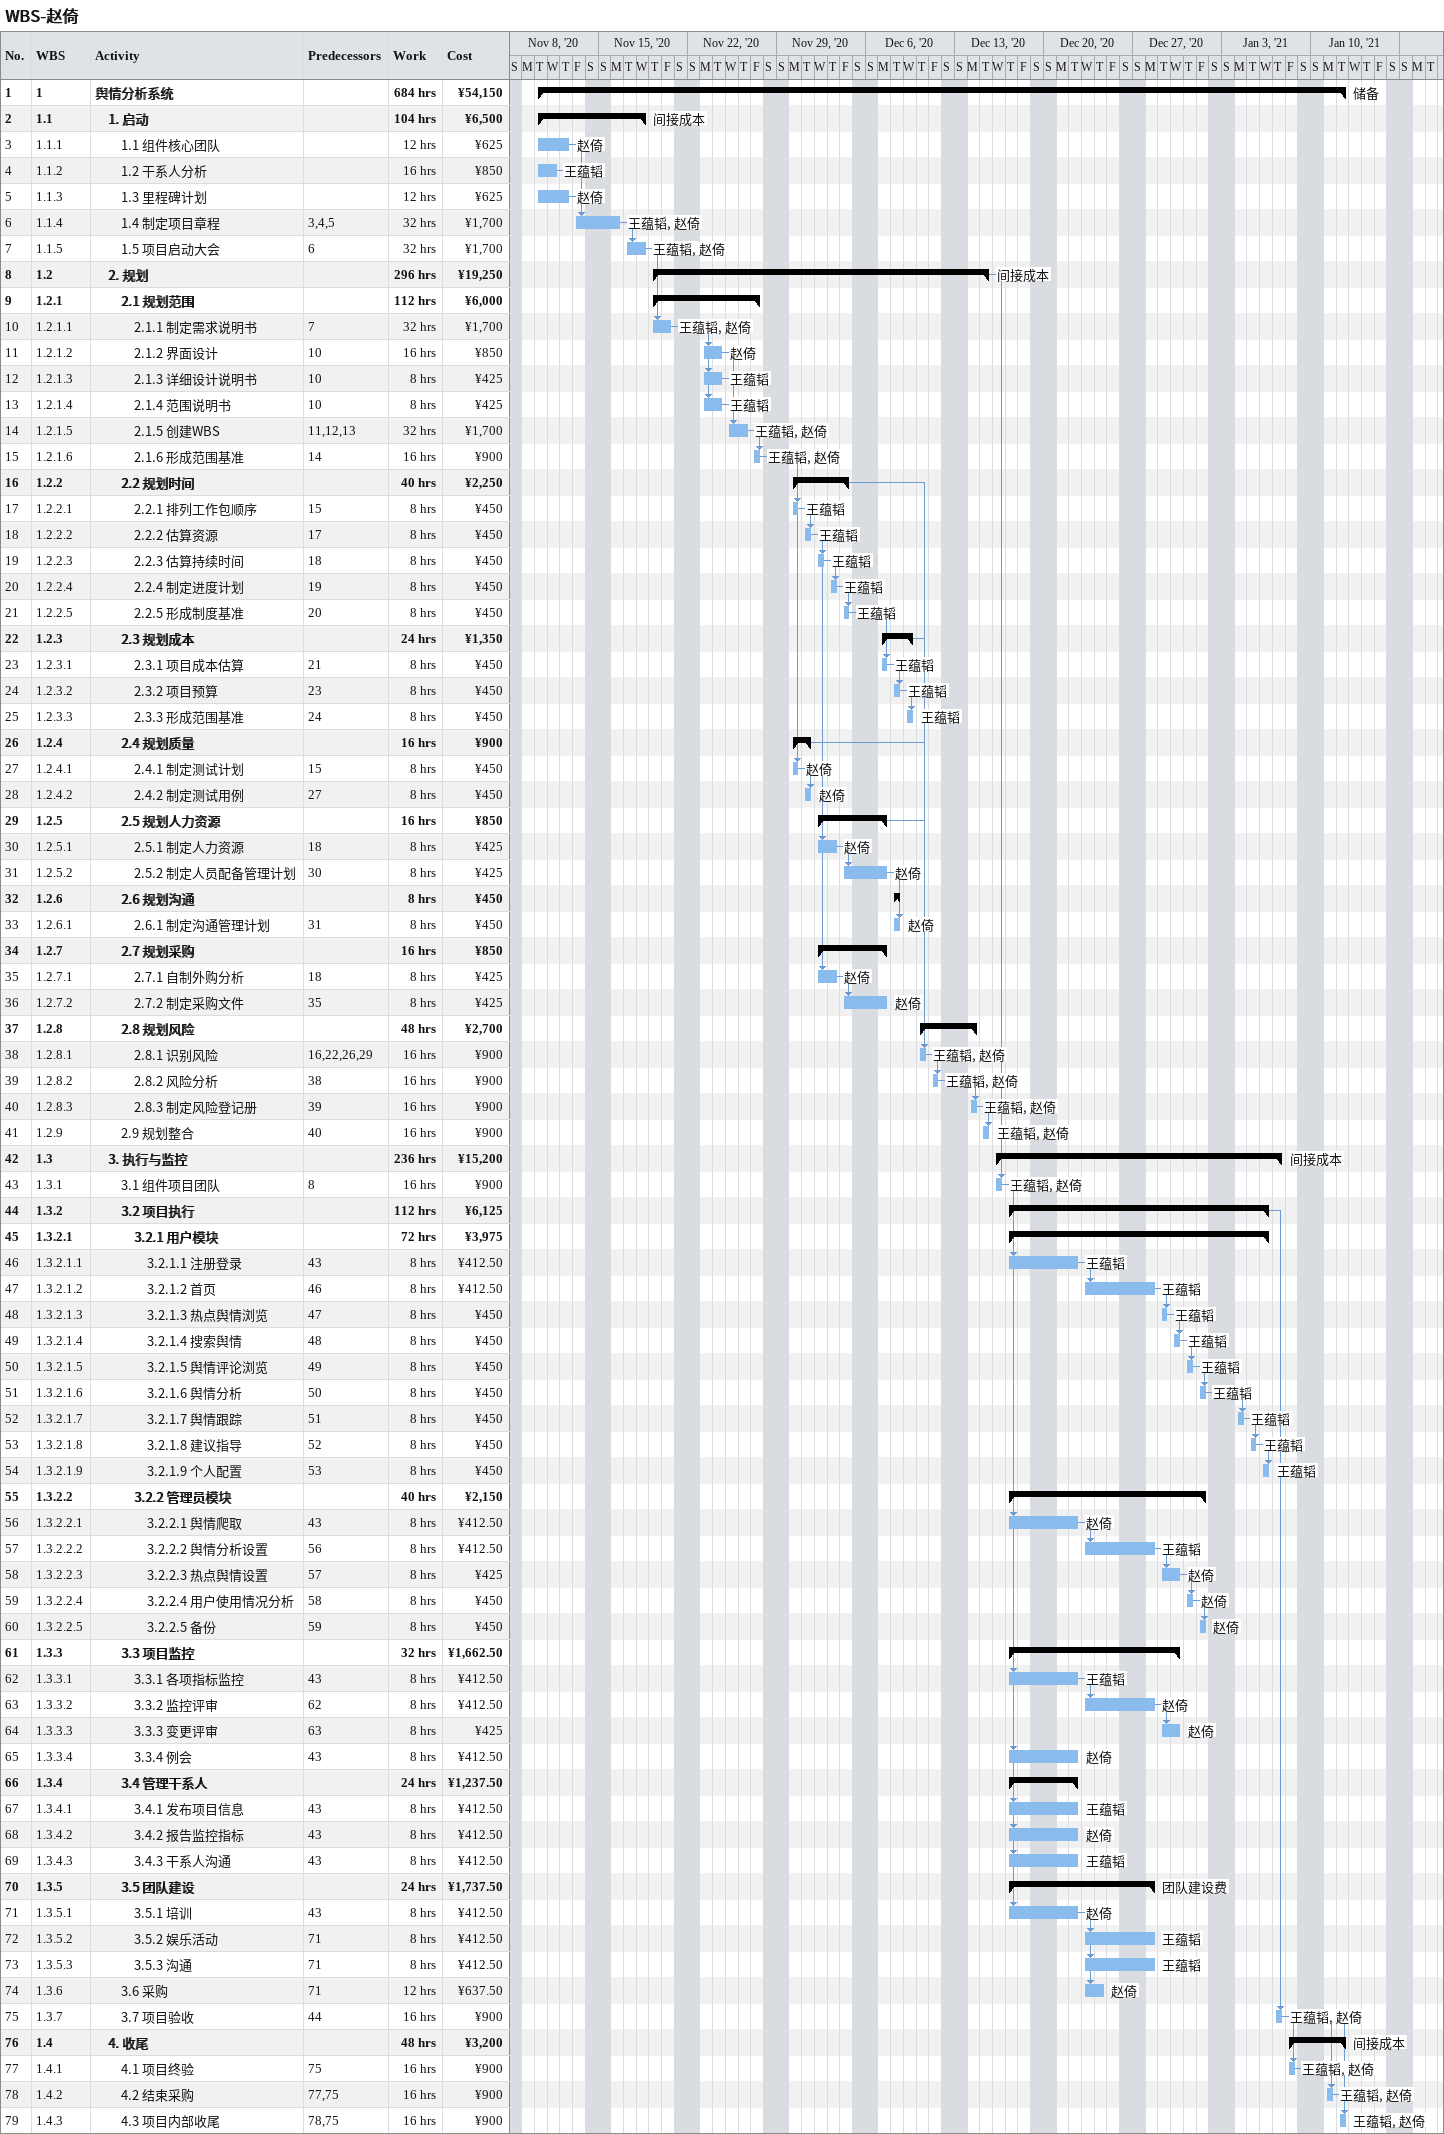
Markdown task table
WBS-赵倚

| ID | WBS | Task | Start | Finish | Predecessors | Resources | Work (h) | Cost (¥) |
|---|---|---|---|---|---|---|---|---|
| 1 | 1 | **舆情分析系统** | 2020-11-10 | 2021-01-12 |  | 储备 | 684 | 54150 |
| 2 | 1.1 | **1. 启动** | 2020-11-10 | 2020-11-18 |  | 间接成本 | 104 | 6500 |
| 3 | 1.1.1 | 1.1 组件核心团队 | 2020-11-10 | 2020-11-12 |  | 赵倚 | 12 | 625 |
| 4 | 1.1.2 | 1.2 干系人分析 | 2020-11-10 | 2020-11-11 |  | 王蕴韬 | 16 | 850 |
| 5 | 1.1.3 | 1.3 里程碑计划 | 2020-11-10 | 2020-11-12 |  | 赵倚 | 12 | 625 |
| 6 | 1.1.4 | 1.4 制定项目章程 | 2020-11-13 | 2020-11-16 | 3, 4, 5 | 王蕴韬, 赵倚 | 32 | 1700 |
| 7 | 1.1.5 | 1.5 项目启动大会 | 2020-11-17 | 2020-11-18 | 6 | 王蕴韬, 赵倚 | 32 | 1700 |
| 8 | 1.2 | **2. 规划** | 2020-11-19 | 2020-12-15 |  | 间接成本 | 296 | 19250 |
| 9 | 1.2.1 | **2.1 规划范围** | 2020-11-19 | 2020-11-27 |  |  | 112 | 6000 |
| 10 | 1.2.1.1 | 2.1.1 制定需求说明书 | 2020-11-19 | 2020-11-20 | 7 | 王蕴韬, 赵倚 | 32 | 1700 |
| 11 | 1.2.1.2 | 2.1.2 界面设计 | 2020-11-23 | 2020-11-24 | 10 | 赵倚 | 16 | 850 |
| 12 | 1.2.1.3 | 2.1.3 详细设计说明书 | 2020-11-23 | 2020-11-24 | 10 | 王蕴韬 | 8 | 425 |
| 13 | 1.2.1.4 | 2.1.4 范围说明书 | 2020-11-23 | 2020-11-24 | 10 | 王蕴韬 | 8 | 425 |
| 14 | 1.2.1.5 | 2.1.5 创建WBS | 2020-11-25 | 2020-11-26 | 11, 12, 13 | 王蕴韬, 赵倚 | 32 | 1700 |
| 15 | 1.2.1.6 | 2.1.6 形成范围基准 | 2020-11-27 | 2020-11-27 | 14 | 王蕴韬, 赵倚 | 16 | 900 |
| 16 | 1.2.2 | **2.2 规划时间** | 2020-11-30 | 2020-12-04 |  |  | 40 | 2250 |
| 17 | 1.2.2.1 | 2.2.1 排列工作包顺序 | 2020-11-30 | 2020-11-30 | 15 | 王蕴韬 | 8 | 450 |
| 18 | 1.2.2.2 | 2.2.2 估算资源 | 2020-12-01 | 2020-12-01 | 17 | 王蕴韬 | 8 | 450 |
| 19 | 1.2.2.3 | 2.2.3 估算持续时间 | 2020-12-02 | 2020-12-02 | 18 | 王蕴韬 | 8 | 450 |
| 20 | 1.2.2.4 | 2.2.4 制定进度计划 | 2020-12-03 | 2020-12-03 | 19 | 王蕴韬 | 8 | 450 |
| 21 | 1.2.2.5 | 2.2.5 形成制度基准 | 2020-12-04 | 2020-12-04 | 20 | 王蕴韬 | 8 | 450 |
| 22 | 1.2.3 | **2.3 规划成本** | 2020-12-07 | 2020-12-09 |  |  | 24 | 1350 |
| 23 | 1.2.3.1 | 2.3.1 项目成本估算 | 2020-12-07 | 2020-12-07 | 21 | 王蕴韬 | 8 | 450 |
| 24 | 1.2.3.2 | 2.3.2 项目预算 | 2020-12-08 | 2020-12-08 | 23 | 王蕴韬 | 8 | 450 |
| 25 | 1.2.3.3 | 2.3.3 形成范围基准 | 2020-12-09 | 2020-12-09 | 24 | 王蕴韬 | 8 | 450 |
| 26 | 1.2.4 | **2.4 规划质量** | 2020-11-30 | 2020-12-01 |  |  | 16 | 900 |
| 27 | 1.2.4.1 | 2.4.1 制定测试计划 | 2020-11-30 | 2020-11-30 | 15 | 赵倚 | 8 | 450 |
| 28 | 1.2.4.2 | 2.4.2 制定测试用例 | 2020-12-01 | 2020-12-01 | 27 | 赵倚 | 8 | 450 |
| 29 | 1.2.5 | **2.5 规划人力资源** | 2020-12-02 | 2020-12-07 |  |  | 16 | 850 |
| 30 | 1.2.5.1 | 2.5.1 制定人力资源 | 2020-12-02 | 2020-12-03 | 18 | 赵倚 | 8 | 425 |
| 31 | 1.2.5.2 | 2.5.2 制定人员配备管理计划 | 2020-12-04 | 2020-12-07 | 30 | 赵倚 | 8 | 425 |
| 32 | 1.2.6 | **2.6 规划沟通** | 2020-12-08 | 2020-12-08 |  |  | 8 | 450 |
| 33 | 1.2.6.1 | 2.6.1 制定沟通管理计划 | 2020-12-08 | 2020-12-08 | 31 | 赵倚 | 8 | 450 |
| 34 | 1.2.7 | **2.7 规划采购** | 2020-12-02 | 2020-12-07 |  |  | 16 | 850 |
| 35 | 1.2.7.1 | 2.7.1 自制外购分析 | 2020-12-02 | 2020-12-03 | 18 | 赵倚 | 8 | 425 |
| 36 | 1.2.7.2 | 2.7.2 制定采购文件 | 2020-12-04 | 2020-12-07 | 35 | 赵倚 | 8 | 425 |
| 37 | 1.2.8 | **2.8 规划风险** | 2020-12-10 | 2020-12-14 |  |  | 48 | 2700 |
| 38 | 1.2.8.1 | 2.8.1 识别风险 | 2020-12-10 | 2020-12-10 | 16, 22, 26, 29 | 王蕴韬, 赵倚 | 16 | 900 |
| 39 | 1.2.8.2 | 2.8.2 风险分析 | 2020-12-11 | 2020-12-11 | 38 | 王蕴韬, 赵倚 | 16 | 900 |
| 40 | 1.2.8.3 | 2.8.3 制定风险登记册 | 2020-12-14 | 2020-12-14 | 39 | 王蕴韬, 赵倚 | 16 | 900 |
| 41 | 1.2.9 | 2.9 规划整合 | 2020-12-15 | 2020-12-15 | 40 | 王蕴韬, 赵倚 | 16 | 900 |
| 42 | 1.3 | **3. 执行与监控** | 2020-12-16 | 2021-01-07 |  | 间接成本 | 236 | 15200 |
| 43 | 1.3.1 | 3.1 组件项目团队 | 2020-12-16 | 2020-12-16 | 8 | 王蕴韬, 赵倚 | 16 | 900 |
| 44 | 1.3.2 | **3.2 项目执行** | 2020-12-17 | 2021-01-06 |  |  | 112 | 6125 |
| 45 | 1.3.2.1 | **3.2.1 用户模块** | 2020-12-17 | 2021-01-06 |  |  | 72 | 3975 |
| 46 | 1.3.2.1.1 | 3.2.1.1 注册登录 | 2020-12-17 | 2020-12-22 | 43 | 王蕴韬 | 8 | 412.50 |
| 47 | 1.3.2.1.2 | 3.2.1.2 首页 | 2020-12-23 | 2020-12-28 | 46 | 王蕴韬 | 8 | 412.50 |
| 48 | 1.3.2.1.3 | 3.2.1.3 热点舆情浏览 | 2020-12-29 | 2020-12-29 | 47 | 王蕴韬 | 8 | 450 |
| 49 | 1.3.2.1.4 | 3.2.1.4 搜索舆情 | 2020-12-30 | 2020-12-30 | 48 | 王蕴韬 | 8 | 450 |
| 50 | 1.3.2.1.5 | 3.2.1.5 舆情评论浏览 | 2020-12-31 | 2020-12-31 | 49 | 王蕴韬 | 8 | 450 |
| 51 | 1.3.2.1.6 | 3.2.1.6 舆情分析 | 2021-01-01 | 2021-01-01 | 50 | 王蕴韬 | 8 | 450 |
| 52 | 1.3.2.1.7 | 3.2.1.7 舆情跟踪 | 2021-01-04 | 2021-01-04 | 51 | 王蕴韬 | 8 | 450 |
| 53 | 1.3.2.1.8 | 3.2.1.8 建议指导 | 2021-01-05 | 2021-01-05 | 52 | 王蕴韬 | 8 | 450 |
| 54 | 1.3.2.1.9 | 3.2.1.9 个人配置 | 2021-01-06 | 2021-01-06 | 53 | 王蕴韬 | 8 | 450 |
| 55 | 1.3.2.2 | **3.2.2 管理员模块** | 2020-12-17 | 2021-01-01 |  |  | 40 | 2150 |
| 56 | 1.3.2.2.1 | 3.2.2.1 舆情爬取 | 2020-12-17 | 2020-12-22 | 43 | 赵倚 | 8 | 412.50 |
| 57 | 1.3.2.2.2 | 3.2.2.2 舆情分析设置 | 2020-12-23 | 2020-12-28 | 56 | 王蕴韬 | 8 | 412.50 |
| 58 | 1.3.2.2.3 | 3.2.2.3 热点舆情设置 | 2020-12-29 | 2020-12-30 | 57 | 赵倚 | 8 | 425 |
| 59 | 1.3.2.2.4 | 3.2.2.4 用户使用情况分析 | 2020-12-31 | 2020-12-31 | 58 | 赵倚 | 8 | 450 |
| 60 | 1.3.2.2.5 | 3.2.2.5 备份 | 2021-01-01 | 2021-01-01 | 59 | 赵倚 | 8 | 450 |
| 61 | 1.3.3 | **3.3 项目监控** | 2020-12-17 | 2020-12-30 |  |  | 32 | 1662.50 |
| 62 | 1.3.3.1 | 3.3.1 各项指标监控 | 2020-12-17 | 2020-12-22 | 43 | 王蕴韬 | 8 | 412.50 |
| 63 | 1.3.3.2 | 3.3.2 监控评审 | 2020-12-23 | 2020-12-28 | 62 | 赵倚 | 8 | 412.50 |
| 64 | 1.3.3.3 | 3.3.3 变更评审 | 2020-12-29 | 2020-12-30 | 63 | 赵倚 | 8 | 425 |
| 65 | 1.3.3.4 | 3.3.4 例会 | 2020-12-17 | 2020-12-22 | 43 | 赵倚 | 8 | 412.50 |
| 66 | 1.3.4 | **3.4 管理干系人** | 2020-12-17 | 2020-12-22 |  |  | 24 | 1237.50 |
| 67 | 1.3.4.1 | 3.4.1 发布项目信息 | 2020-12-17 | 2020-12-22 | 43 | 王蕴韬 | 8 | 412.50 |
| 68 | 1.3.4.2 | 3.4.2 报告监控指标 | 2020-12-17 | 2020-12-22 | 43 | 赵倚 | 8 | 412.50 |
| 69 | 1.3.4.3 | 3.4.3 干系人沟通 | 2020-12-17 | 2020-12-22 | 43 | 王蕴韬 | 8 | 412.50 |
| 70 | 1.3.5 | **3.5 团队建设** | 2020-12-17 | 2020-12-28 |  | 团队建设费 | 24 | 1737.50 |
| 71 | 1.3.5.1 | 3.5.1 培训 | 2020-12-17 | 2020-12-22 | 43 | 赵倚 | 8 | 412.50 |
| 72 | 1.3.5.2 | 3.5.2 娱乐活动 | 2020-12-23 | 2020-12-28 | 71 | 王蕴韬 | 8 | 412.50 |
| 73 | 1.3.5.3 | 3.5.3 沟通 | 2020-12-23 | 2020-12-28 | 71 | 王蕴韬 | 8 | 412.50 |
| 74 | 1.3.6 | 3.6 采购 | 2020-12-23 | 2020-12-24 | 71 | 赵倚 | 12 | 637.50 |
| 75 | 1.3.7 | 3.7 项目验收 | 2021-01-07 | 2021-01-07 | 44 | 王蕴韬, 赵倚 | 16 | 900 |
| 76 | 1.4 | **4. 收尾** | 2021-01-08 | 2021-01-12 |  | 间接成本 | 48 | 3200 |
| 77 | 1.4.1 | 4.1 项目终验 | 2021-01-08 | 2021-01-08 | 75 | 王蕴韬, 赵倚 | 16 | 900 |
| 78 | 1.4.2 | 4.2 结束采购 | 2021-01-11 | 2021-01-11 | 77, 75 | 王蕴韬, 赵倚 | 16 | 900 |
| 79 | 1.4.3 | 4.3 项目内部收尾 | 2021-01-12 | 2021-01-12 | 78, 75 | 王蕴韬, 赵倚 | 16 | 900 |
